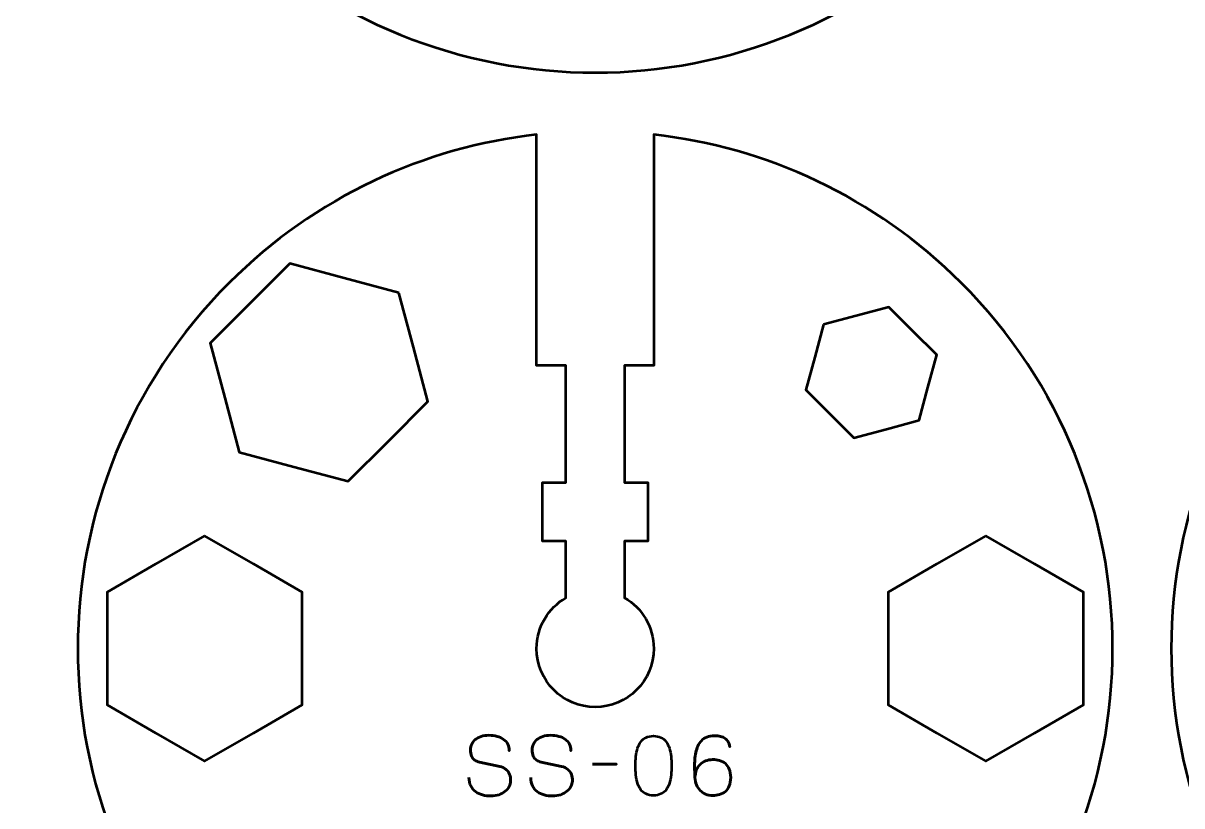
# Model space of a CAD drawing. Header units: centimetres. Extents: x -21 to 0, y -29.7 to 0.
# Drawn here: x -17.33 to -11.4, y -9.66 to -5.65 of the extents above; entities that cross this region are included whole.
import ezdxf

# ---------------------------------------------------------------- set-up
doc = ezdxf.new("R2010")
doc.units = ezdxf.units.CM
doc.header["$MEASUREMENT"] = 0
doc.layers.add('Layer 1', color=7, linetype='Continuous')

msp = doc.modelspace()

# ---------------------------------------------------------------- linework, layer by layer
at = {"layer": 'Layer 1', "color": 1, "lineweight": 53}
msp.add_open_spline([(-21.00003, -29.19995), (-21.00003, -29.19995), (-21.00003, -2.29992), (-21.00003, -2.29992), (-21.00003, -2.29992), (-21.00003, -2.21709), (-20.93286, -2.14992), (-20.85003, -2.14992), (-20.85003, -2.14992), (-20.7672, -2.14992), (-20.70003, -2.08275), (-20.70003, -1.99992), (-20.70003, -1.99992), (-20.70003, -1.91709), (-20.7672, -1.84992), (-20.85003, -1.84992), (-20.85003, -1.84992), (-20.93286, -1.84992), (-21.00003, -1.78275), (-21.00003, -1.69992), (-21.00003, -1.69992), (-21.00003, -1.61709), (-20.93286, -1.54992), (-20.85003, -1.54992), (-20.85003, -1.54992), (-20.7672, -1.54992), (-20.70003, -1.48275), (-20.70003, -1.39992), (-20.70003, -1.39992), (-20.70003, -1.31709), (-20.7672, -1.24992), (-20.85003, -1.24992), (-20.85003, -1.24992), (-20.93286, -1.24992), (-21.00003, -1.18275), (-21.00003, -1.09992), (-21.00003, -1.09992), (-21.00003, -1.09992), (-21.00003, -0.49992), (-21.00003, -0.49992), (-21.00003, -0.49992), (-21.00003, -0.22295), (-20.77694, 0.00004), (-20.49994, 0.00004), (-20.49994, 0.00004), (-20.49994, 0.00004), (-0.50008, 0.00004), (-0.50008, 0.00004), (-0.50008, 0.00004), (-0.22294, 0.00004), (0.00002, -0.22295), (0.00002, -0.49992), (0.00002, -0.49992), (0.00002, -0.49992), (0.00002, -29.19995), (0.00002, -29.19995), (0.00002, -29.19995), (0.00002, -29.47695), (-0.22294, -29.70004), (-0.50008, -29.70004), (-0.50008, -29.70004), (-0.50008, -29.70004), (-20.49994, -29.70004), (-20.49994, -29.70004), (-20.49994, -29.70004), (-20.77694, -29.70004), (-21.00003, -29.47695), (-21.00003, -29.19995)], degree=3, knots=[0, 0, 0, 0, 0.0588235, 0.0588235, 0.0588235, 0.0588235, 0.1176471, 0.1176471, 0.1176471, 0.1176471, 0.1764706, 0.1764706, 0.1764706, 0.1764706, 0.2352941, 0.2352941, 0.2352941, 0.2352941, 0.2941176, 0.2941176, 0.2941176, 0.2941176, 0.3529412, 0.3529412, 0.3529412, 0.3529412, 0.4117647, 0.4117647, 0.4117647, 0.4117647, 0.4705882, 0.4705882, 0.4705882, 0.4705882, 0.5294118, 0.5294118, 0.5294118, 0.5294118, 0.5882353, 0.5882353, 0.5882353, 0.5882353, 0.6470588, 0.6470588, 0.6470588, 0.6470588, 0.7058824, 0.7058824, 0.7058824, 0.7058824, 0.7647059, 0.7647059, 0.7647059, 0.7647059, 0.8235294, 0.8235294, 0.8235294, 0.8235294, 0.8823529, 0.8823529, 0.8823529, 0.8823529, 0.9411765, 0.9411765, 0.9411765, 0.9411765, 1, 1, 1, 1], dxfattribs=at)
at = {"layer": 'Layer 1', "color": 3, "lineweight": 53}
for points, knots in [([(-16.27383, -1.37613), (-15.23913, -0.34143), (-13.5609, -0.34143), (-12.52617, -1.37616), (-12.52617, -1.37616), (-11.49147, -2.41086), (-11.49147, -4.0891), (-12.52617, -5.1238), (-12.52617, -5.1238), (-13.5609, -6.15853), (-15.23913, -6.15853), (-16.27383, -5.12383), (-16.27383, -5.12383), (-17.30856, -4.0891), (-17.30856, -2.41086), (-16.27383, -1.37613)], [0, 0, 0, 0, 0.25, 0.25, 0.25, 0.25, 0.5, 0.5, 0.5, 0.5, 0.75, 0.75, 0.75, 0.75, 1, 1, 1, 1]), ([(-10.67383, -1.37613), (-9.63913, -0.34143), (-7.9609, -0.34143), (-6.92617, -1.37616), (-6.92617, -1.37616), (-5.89147, -2.41086), (-5.89147, -4.0891), (-6.92617, -5.1238), (-6.92617, -5.1238), (-7.9609, -6.15853), (-9.63913, -6.15853), (-10.67383, -5.12383), (-10.67383, -5.12383), (-11.70856, -4.0891), (-11.70856, -2.41086), (-10.67383, -1.37613)], [0, 0, 0, 0, 0.25, 0.25, 0.25, 0.25, 0.5, 0.5, 0.5, 0.5, 0.75, 0.75, 0.75, 0.75, 1, 1, 1, 1]), ([(-16.2738, -6.97608), (-15.83287, -6.53515), (-15.27507, -6.28229), (-14.7, -6.21718), (-14.7, -6.21718), (-14.7, -6.21718), (-14.7, -7.39992), (-14.7, -7.39992), (-14.7, -7.39992), (-14.7, -7.39992), (-14.54999, -7.39992), (-14.54999, -7.39992), (-14.54999, -7.39992), (-14.54999, -7.39992), (-14.54999, -7.99986), (-14.54999, -7.99986), (-14.54999, -7.99986), (-14.54999, -7.99986), (-14.67, -7.99986), (-14.67, -7.99986), (-14.67, -7.99986), (-14.67, -7.99986), (-14.67, -8.29986), (-14.67, -8.29986), (-14.67, -8.29986), (-14.67, -8.29986), (-14.54999, -8.29986), (-14.54999, -8.29986), (-14.54999, -8.29986), (-14.54999, -8.29986), (-14.54999, -8.59001), (-14.54999, -8.59001), (-14.54999, -8.59001), (-14.63965, -8.64189), (-14.69999, -8.73884), (-14.69999, -8.84986), (-14.69999, -8.84986), (-14.69999, -9.01552), (-14.56565, -9.14986), (-14.39999, -9.14986), (-14.39999, -9.14986), (-14.23433, -9.14986), (-14.09999, -9.01552), (-14.09999, -8.84986), (-14.09999, -8.84986), (-14.09999, -8.73884), (-14.16033, -8.64189), (-14.24999, -8.59001), (-14.24999, -8.59001), (-14.24999, -8.59001), (-14.24999, -8.29986), (-14.24999, -8.29986), (-14.24999, -8.29986), (-14.24999, -8.29986), (-14.13, -8.29986), (-14.13, -8.29986), (-14.13, -8.29986), (-14.13, -8.29986), (-14.13, -7.99986), (-14.13, -7.99986), (-14.13, -7.99986), (-14.13, -7.99986), (-14.24999, -7.99986), (-14.24999, -7.99986), (-14.24999, -7.99986), (-14.24999, -7.99986), (-14.24999, -7.39992), (-14.24999, -7.39992), (-14.24999, -7.39992), (-14.24999, -7.39992), (-14.1, -7.39992), (-14.1, -7.39992), (-14.1, -7.39992), (-14.1, -7.39992), (-14.1, -6.21716), (-14.1, -6.21716), (-14.1, -6.21716), (-13.52492, -6.28224), (-12.9671, -6.53515), (-12.52614, -6.97611), (-12.52614, -6.97611), (-11.49144, -8.01081), (-11.49144, -9.68905), (-12.52614, -10.72375), (-12.52614, -10.72375), (-13.56087, -11.75848), (-15.2391, -11.75848), (-16.2738, -10.72378), (-16.2738, -10.72378), (-17.30853, -9.68905), (-17.30853, -8.01081), (-16.2738, -6.97608)], [0, 0, 0, 0, 0.0434783, 0.0434783, 0.0434783, 0.0434783, 0.0869565, 0.0869565, 0.0869565, 0.0869565, 0.1304348, 0.1304348, 0.1304348, 0.1304348, 0.173913, 0.173913, 0.173913, 0.173913, 0.2173913, 0.2173913, 0.2173913, 0.2173913, 0.2608696, 0.2608696, 0.2608696, 0.2608696, 0.3043478, 0.3043478, 0.3043478, 0.3043478, 0.3478261, 0.3478261, 0.3478261, 0.3478261, 0.3913043, 0.3913043, 0.3913043, 0.3913043, 0.4347826, 0.4347826, 0.4347826, 0.4347826, 0.4782609, 0.4782609, 0.4782609, 0.4782609, 0.5217391, 0.5217391, 0.5217391, 0.5217391, 0.5652174, 0.5652174, 0.5652174, 0.5652174, 0.6086957, 0.6086957, 0.6086957, 0.6086957, 0.6521739, 0.6521739, 0.6521739, 0.6521739, 0.6956522, 0.6956522, 0.6956522, 0.6956522, 0.7391304, 0.7391304, 0.7391304, 0.7391304, 0.7826087, 0.7826087, 0.7826087, 0.7826087, 0.826087, 0.826087, 0.826087, 0.826087, 0.8695652, 0.8695652, 0.8695652, 0.8695652, 0.9130435, 0.9130435, 0.9130435, 0.9130435, 0.9565217, 0.9565217, 0.9565217, 0.9565217, 1, 1, 1, 1]), ([(-10.6738, -6.97608), (-10.23287, -6.53515), (-9.67507, -6.28229), (-9.1, -6.21718), (-9.1, -6.21718), (-9.1, -6.21718), (-9.1, -7.39992), (-9.1, -7.39992), (-9.1, -7.39992), (-9.1, -7.39992), (-8.94999, -7.39992), (-8.94999, -7.39992), (-8.94999, -7.39992), (-8.94999, -7.39992), (-8.94999, -7.99986), (-8.94999, -7.99986), (-8.94999, -7.99986), (-8.94999, -7.99986), (-9.07, -7.99986), (-9.07, -7.99986), (-9.07, -7.99986), (-9.07, -7.99986), (-9.07, -8.29986), (-9.07, -8.29986), (-9.07, -8.29986), (-9.07, -8.29986), (-8.94999, -8.29986), (-8.94999, -8.29986), (-8.94999, -8.29986), (-8.94999, -8.29986), (-8.94999, -8.59001), (-8.94999, -8.59001), (-8.94999, -8.59001), (-9.03965, -8.64189), (-9.09999, -8.73884), (-9.09999, -8.84986), (-9.09999, -8.84986), (-9.09999, -9.01552), (-8.96565, -9.14986), (-8.79999, -9.14986), (-8.79999, -9.14986), (-8.63433, -9.14986), (-8.49999, -9.01552), (-8.49999, -8.84986), (-8.49999, -8.84986), (-8.49999, -8.73884), (-8.56033, -8.64189), (-8.64999, -8.59001), (-8.64999, -8.59001), (-8.64999, -8.59001), (-8.64999, -8.29986), (-8.64999, -8.29986), (-8.64999, -8.29986), (-8.64999, -8.29986), (-8.53, -8.29986), (-8.53, -8.29986), (-8.53, -8.29986), (-8.53, -8.29986), (-8.53, -7.99986), (-8.53, -7.99986), (-8.53, -7.99986), (-8.53, -7.99986), (-8.64999, -7.99986), (-8.64999, -7.99986), (-8.64999, -7.99986), (-8.64999, -7.99986), (-8.64999, -7.39992), (-8.64999, -7.39992), (-8.64999, -7.39992), (-8.64999, -7.39992), (-8.5, -7.39992), (-8.5, -7.39992), (-8.5, -7.39992), (-8.5, -7.39992), (-8.5, -6.21716), (-8.5, -6.21716), (-8.5, -6.21716), (-7.92492, -6.28224), (-7.3671, -6.53515), (-6.92614, -6.97611), (-6.92614, -6.97611), (-5.89144, -8.01081), (-5.89144, -9.68905), (-6.92614, -10.72375), (-6.92614, -10.72375), (-7.96087, -11.75848), (-9.6391, -11.75848), (-10.6738, -10.72378), (-10.6738, -10.72378), (-11.70853, -9.68905), (-11.70853, -8.01081), (-10.6738, -6.97608)], [0, 0, 0, 0, 0.0434783, 0.0434783, 0.0434783, 0.0434783, 0.0869565, 0.0869565, 0.0869565, 0.0869565, 0.1304348, 0.1304348, 0.1304348, 0.1304348, 0.173913, 0.173913, 0.173913, 0.173913, 0.2173913, 0.2173913, 0.2173913, 0.2173913, 0.2608696, 0.2608696, 0.2608696, 0.2608696, 0.3043478, 0.3043478, 0.3043478, 0.3043478, 0.3478261, 0.3478261, 0.3478261, 0.3478261, 0.3913043, 0.3913043, 0.3913043, 0.3913043, 0.4347826, 0.4347826, 0.4347826, 0.4347826, 0.4782609, 0.4782609, 0.4782609, 0.4782609, 0.5217391, 0.5217391, 0.5217391, 0.5217391, 0.5652174, 0.5652174, 0.5652174, 0.5652174, 0.6086957, 0.6086957, 0.6086957, 0.6086957, 0.6521739, 0.6521739, 0.6521739, 0.6521739, 0.6956522, 0.6956522, 0.6956522, 0.6956522, 0.7391304, 0.7391304, 0.7391304, 0.7391304, 0.7826087, 0.7826087, 0.7826087, 0.7826087, 0.826087, 0.826087, 0.826087, 0.826087, 0.8695652, 0.8695652, 0.8695652, 0.8695652, 0.9130435, 0.9130435, 0.9130435, 0.9130435, 0.9565217, 0.9565217, 0.9565217, 0.9565217, 1, 1, 1, 1])]:
    msp.add_open_spline(points, degree=3, knots=knots, dxfattribs=at)
at = {"layer": 'Layer 1', "lineweight": 53}
for points in [[(-15.40596, -7.02746), (-15.40596, -7.02746), (-15.33125, -7.3063), (-15.33125, -7.3063), (-15.33125, -7.3063), (-15.33125, -7.3063), (-15.25653, -7.58514), (-15.25653, -7.58514), (-15.25653, -7.58514), (-15.25653, -7.58514), (-15.46066, -7.78926), (-15.46066, -7.78926), (-15.46066, -7.78926), (-15.46066, -7.78926), (-15.66478, -7.99339), (-15.66478, -7.99339), (-15.66478, -7.99339), (-15.66478, -7.99339), (-15.94362, -7.91867), (-15.94362, -7.91867), (-15.94362, -7.91867), (-15.94362, -7.91867), (-16.22246, -7.84396), (-16.22246, -7.84396), (-16.22246, -7.84396), (-16.22246, -7.84396), (-16.29717, -7.56512), (-16.29717, -7.56512), (-16.29717, -7.56512), (-16.29717, -7.56512), (-16.37189, -7.28628), (-16.37189, -7.28628), (-16.37189, -7.28628), (-16.37189, -7.28628), (-16.16776, -7.08216), (-16.16776, -7.08216), (-16.16776, -7.08216), (-16.16776, -7.08216), (-15.96364, -6.87803), (-15.96364, -6.87803), (-15.96364, -6.87803), (-15.96364, -6.87803), (-15.6848, -6.95275), (-15.6848, -6.95275), (-15.6848, -6.95275), (-15.6848, -6.95275), (-15.40596, -7.02746), (-15.40596, -7.02746)], [(-13.23073, -7.19077), (-13.23073, -7.19077), (-13.06343, -7.14594), (-13.06343, -7.14594), (-13.06343, -7.14594), (-13.06343, -7.14594), (-12.89613, -7.10111), (-12.89613, -7.10111), (-12.89613, -7.10111), (-12.89613, -7.10111), (-12.77365, -7.22358), (-12.77365, -7.22358), (-12.77365, -7.22358), (-12.77365, -7.22358), (-12.65118, -7.34606), (-12.65118, -7.34606), (-12.65118, -7.34606), (-12.65118, -7.34606), (-12.69601, -7.51336), (-12.69601, -7.51336), (-12.69601, -7.51336), (-12.69601, -7.51336), (-12.74084, -7.68066), (-12.74084, -7.68066), (-12.74084, -7.68066), (-12.74084, -7.68066), (-12.90814, -7.72549), (-12.90814, -7.72549), (-12.90814, -7.72549), (-12.90814, -7.72549), (-13.07544, -7.77032), (-13.07544, -7.77032), (-13.07544, -7.77032), (-13.07544, -7.77032), (-13.19792, -7.64785), (-13.19792, -7.64785), (-13.19792, -7.64785), (-13.19792, -7.64785), (-13.32039, -7.52537), (-13.32039, -7.52537), (-13.32039, -7.52537), (-13.32039, -7.52537), (-13.27556, -7.35807), (-13.27556, -7.35807), (-13.27556, -7.35807), (-13.27556, -7.35807), (-13.23073, -7.19077), (-13.23073, -7.19077)], [(-16.4, -8.27257), (-16.4, -8.27257), (-16.15, -8.41691), (-16.15, -8.41691), (-16.15, -8.41691), (-16.15, -8.41691), (-15.9, -8.56125), (-15.9, -8.56125), (-15.9, -8.56125), (-15.9, -8.56125), (-15.9, -8.84992), (-15.9, -8.84992), (-15.9, -8.84992), (-15.9, -8.84992), (-15.9, -9.1386), (-15.9, -9.1386), (-15.9, -9.1386), (-15.9, -9.1386), (-16.15, -9.28294), (-16.15, -9.28294), (-16.15, -9.28294), (-16.15, -9.28294), (-16.4, -9.42727), (-16.4, -9.42727), (-16.4, -9.42727), (-16.4, -9.42727), (-16.64999, -9.28294), (-16.64999, -9.28294), (-16.64999, -9.28294), (-16.64999, -9.28294), (-16.9, -9.1386), (-16.9, -9.1386), (-16.9, -9.1386), (-16.9, -9.1386), (-16.9, -8.84992), (-16.9, -8.84992), (-16.9, -8.84992), (-16.9, -8.84992), (-16.9, -8.56125), (-16.9, -8.56125), (-16.9, -8.56125), (-16.9, -8.56125), (-16.64999, -8.41691), (-16.64999, -8.41691), (-16.64999, -8.41691), (-16.64999, -8.41691), (-16.4, -8.27257), (-16.4, -8.27257)], [(-12.4, -8.27257), (-12.4, -8.27257), (-12.15, -8.41691), (-12.15, -8.41691), (-12.15, -8.41691), (-12.15, -8.41691), (-11.9, -8.56125), (-11.9, -8.56125), (-11.9, -8.56125), (-11.9, -8.56125), (-11.9, -8.84992), (-11.9, -8.84992), (-11.9, -8.84992), (-11.9, -8.84992), (-11.9, -9.1386), (-11.9, -9.1386), (-11.9, -9.1386), (-11.9, -9.1386), (-12.15, -9.28294), (-12.15, -9.28294), (-12.15, -9.28294), (-12.15, -9.28294), (-12.4, -9.42727), (-12.4, -9.42727), (-12.4, -9.42727), (-12.4, -9.42727), (-12.64999, -9.28294), (-12.64999, -9.28294), (-12.64999, -9.28294), (-12.64999, -9.28294), (-12.9, -9.1386), (-12.9, -9.1386), (-12.9, -9.1386), (-12.9, -9.1386), (-12.9, -8.84992), (-12.9, -8.84992), (-12.9, -8.84992), (-12.9, -8.84992), (-12.9, -8.56125), (-12.9, -8.56125), (-12.9, -8.56125), (-12.9, -8.56125), (-12.64999, -8.41691), (-12.64999, -8.41691), (-12.64999, -8.41691), (-12.64999, -8.41691), (-12.4, -8.27257), (-12.4, -8.27257)]]:
    msp.add_open_spline(points, degree=3, knots=[0, 0, 0, 0, 0.0833333, 0.0833333, 0.0833333, 0.0833333, 0.1666667, 0.1666667, 0.1666667, 0.1666667, 0.25, 0.25, 0.25, 0.25, 0.3333333, 0.3333333, 0.3333333, 0.3333333, 0.4166667, 0.4166667, 0.4166667, 0.4166667, 0.5, 0.5, 0.5, 0.5, 0.5833333, 0.5833333, 0.5833333, 0.5833333, 0.6666667, 0.6666667, 0.6666667, 0.6666667, 0.75, 0.75, 0.75, 0.75, 0.8333333, 0.8333333, 0.8333333, 0.8333333, 0.9166667, 0.9166667, 0.9166667, 0.9166667, 1, 1, 1, 1], dxfattribs=at)
at = {"layer": 'Layer 1', "color": 5, "lineweight": 53}
for points, knots in [([(-15.04624, -9.51048), (-15.0461, -9.52735), (-15.04314, -9.54181), (-15.03721, -9.55388), (-15.03721, -9.55388), (-15.03135, -9.56587), (-15.02317, -9.57568), (-15.01287, -9.5833), (-15.01287, -9.5833), (-15.0025, -9.59085), (-14.99057, -9.59642), (-14.9771, -9.60002), (-14.9771, -9.60002), (-14.96369, -9.60355), (-14.9493, -9.60531), (-14.93406, -9.60531), (-14.93406, -9.60531), (-14.91868, -9.60524), (-14.90485, -9.60298), (-14.8925, -9.59868), (-14.8925, -9.59868), (-14.88022, -9.59437), (-14.86971, -9.58859), (-14.86089, -9.58132), (-14.86089, -9.58132), (-14.85214, -9.57405), (-14.84537, -9.56594), (-14.84057, -9.55691), (-14.84057, -9.55691), (-14.83577, -9.54788), (-14.83323, -9.53864), (-14.83288, -9.52911), (-14.83288, -9.52911), (-14.83246, -9.51662), (-14.83429, -9.50519), (-14.83831, -9.49489), (-14.83831, -9.49489), (-14.84234, -9.48459), (-14.84855, -9.47598), (-14.85694, -9.46893), (-14.85694, -9.46893), (-14.86527, -9.46187), (-14.87578, -9.45693), (-14.88834, -9.45418), (-14.88834, -9.45418), (-14.88834, -9.45418), (-14.99205, -9.43174), (-14.99205, -9.43174), (-14.99205, -9.43174), (-15.00179, -9.4297), (-15.01019, -9.42624), (-15.0171, -9.42144), (-15.0171, -9.42144), (-15.02402, -9.41658), (-15.02938, -9.40987), (-15.03305, -9.40126), (-15.03305, -9.40126), (-15.03672, -9.39273), (-15.03862, -9.38186), (-15.03862, -9.36867), (-15.03862, -9.36867), (-15.03862, -9.35865), (-15.03657, -9.3492), (-15.03241, -9.34031), (-15.03241, -9.34031), (-15.02832, -9.33142), (-15.02225, -9.32358), (-15.01428, -9.31667), (-15.01428, -9.31667), (-15.00631, -9.30983), (-14.99643, -9.30446), (-14.98472, -9.30058), (-14.98472, -9.30058), (-14.97293, -9.29663), (-14.95946, -9.29466), (-14.94422, -9.29459), (-14.94422, -9.29459), (-14.92891, -9.29459), (-14.91487, -9.29635), (-14.90203, -9.29988), (-14.90203, -9.29988), (-14.88926, -9.30341), (-14.87818, -9.30849), (-14.86887, -9.31526), (-14.86887, -9.31526), (-14.85955, -9.32203), (-14.85236, -9.33036), (-14.84742, -9.34009), (-14.84742, -9.34009), (-14.84248, -9.3499), (-14.84015, -9.36112), (-14.8405, -9.37375), (-14.8405, -9.37375), (-14.84015, -9.36112), (-14.84248, -9.3499), (-14.84742, -9.34009), (-14.84742, -9.34009), (-14.85236, -9.33036), (-14.85955, -9.32203), (-14.86887, -9.31526), (-14.86887, -9.31526), (-14.87818, -9.30849), (-14.88926, -9.30341), (-14.90203, -9.29988), (-14.90203, -9.29988), (-14.91487, -9.29635), (-14.92891, -9.29459), (-14.94422, -9.29459), (-14.94422, -9.29459), (-14.95946, -9.29466), (-14.97293, -9.29663), (-14.98472, -9.30058), (-14.98472, -9.30058), (-14.99643, -9.30446), (-15.00631, -9.30983), (-15.01428, -9.31667), (-15.01428, -9.31667), (-15.02225, -9.32358), (-15.02832, -9.33142), (-15.03241, -9.34031), (-15.03241, -9.34031), (-15.03657, -9.3492), (-15.03862, -9.35865), (-15.03862, -9.36867), (-15.03862, -9.36867), (-15.03862, -9.38186), (-15.03679, -9.39273), (-15.03326, -9.40119), (-15.03326, -9.40119), (-15.02966, -9.40973), (-15.02437, -9.41636), (-15.01745, -9.42123), (-15.01745, -9.42123), (-15.01054, -9.42603), (-15.00207, -9.42956), (-14.99205, -9.43174), (-14.99205, -9.43174), (-14.99205, -9.43174), (-14.88834, -9.45418), (-14.88834, -9.45418), (-14.88834, -9.45418), (-14.8755, -9.45693), (-14.86491, -9.46187), (-14.85659, -9.46893), (-14.85659, -9.46893), (-14.84819, -9.47598), (-14.84205, -9.48459), (-14.8381, -9.49489), (-14.8381, -9.49489), (-14.83422, -9.50519), (-14.83246, -9.51662), (-14.83288, -9.52911), (-14.83288, -9.52911), (-14.83323, -9.53864), (-14.83577, -9.54788), (-14.84057, -9.55691), (-14.84057, -9.55691), (-14.84537, -9.56594), (-14.85214, -9.57405), (-14.86089, -9.58132), (-14.86089, -9.58132), (-14.86971, -9.58859), (-14.88022, -9.59437), (-14.8925, -9.59868), (-14.8925, -9.59868), (-14.90485, -9.60298), (-14.91868, -9.60524), (-14.93406, -9.60531), (-14.93406, -9.60531), (-14.9493, -9.60531), (-14.96369, -9.60355), (-14.9771, -9.60002), (-14.9771, -9.60002), (-14.99057, -9.59642), (-15.0025, -9.59085), (-15.01287, -9.5833), (-15.01287, -9.5833), (-15.02317, -9.57568), (-15.03135, -9.56587), (-15.03721, -9.55388), (-15.03721, -9.55388), (-15.04314, -9.54181), (-15.0461, -9.52735), (-15.04624, -9.51048)], [0, 0, 0, 0, 0.0217391, 0.0217391, 0.0217391, 0.0217391, 0.0434783, 0.0434783, 0.0434783, 0.0434783, 0.0652174, 0.0652174, 0.0652174, 0.0652174, 0.0869565, 0.0869565, 0.0869565, 0.0869565, 0.1086957, 0.1086957, 0.1086957, 0.1086957, 0.1304348, 0.1304348, 0.1304348, 0.1304348, 0.1521739, 0.1521739, 0.1521739, 0.1521739, 0.173913, 0.173913, 0.173913, 0.173913, 0.1956522, 0.1956522, 0.1956522, 0.1956522, 0.2173913, 0.2173913, 0.2173913, 0.2173913, 0.2391304, 0.2391304, 0.2391304, 0.2391304, 0.2608696, 0.2608696, 0.2608696, 0.2608696, 0.2826087, 0.2826087, 0.2826087, 0.2826087, 0.3043478, 0.3043478, 0.3043478, 0.3043478, 0.326087, 0.326087, 0.326087, 0.326087, 0.3478261, 0.3478261, 0.3478261, 0.3478261, 0.3695652, 0.3695652, 0.3695652, 0.3695652, 0.3913043, 0.3913043, 0.3913043, 0.3913043, 0.4130435, 0.4130435, 0.4130435, 0.4130435, 0.4347826, 0.4347826, 0.4347826, 0.4347826, 0.4565217, 0.4565217, 0.4565217, 0.4565217, 0.4782609, 0.4782609, 0.4782609, 0.4782609, 0.5, 0.5, 0.5, 0.5, 0.5217391, 0.5217391, 0.5217391, 0.5217391, 0.5434783, 0.5434783, 0.5434783, 0.5434783, 0.5652174, 0.5652174, 0.5652174, 0.5652174, 0.5869565, 0.5869565, 0.5869565, 0.5869565, 0.6086957, 0.6086957, 0.6086957, 0.6086957, 0.6304348, 0.6304348, 0.6304348, 0.6304348, 0.6521739, 0.6521739, 0.6521739, 0.6521739, 0.673913, 0.673913, 0.673913, 0.673913, 0.6956522, 0.6956522, 0.6956522, 0.6956522, 0.7173913, 0.7173913, 0.7173913, 0.7173913, 0.7391304, 0.7391304, 0.7391304, 0.7391304, 0.7608696, 0.7608696, 0.7608696, 0.7608696, 0.7826087, 0.7826087, 0.7826087, 0.7826087, 0.8043478, 0.8043478, 0.8043478, 0.8043478, 0.826087, 0.826087, 0.826087, 0.826087, 0.8478261, 0.8478261, 0.8478261, 0.8478261, 0.8695652, 0.8695652, 0.8695652, 0.8695652, 0.8913043, 0.8913043, 0.8913043, 0.8913043, 0.9130435, 0.9130435, 0.9130435, 0.9130435, 0.9347826, 0.9347826, 0.9347826, 0.9347826, 0.9565217, 0.9565217, 0.9565217, 0.9565217, 0.9782609, 0.9782609, 0.9782609, 0.9782609, 1, 1, 1, 1]), ([(-14.73001, -9.51048), (-14.72987, -9.52735), (-14.72691, -9.54181), (-14.72098, -9.55388), (-14.72098, -9.55388), (-14.71512, -9.56587), (-14.70694, -9.57568), (-14.69664, -9.5833), (-14.69664, -9.5833), (-14.68627, -9.59085), (-14.67434, -9.59642), (-14.66087, -9.60002), (-14.66087, -9.60002), (-14.64746, -9.60355), (-14.63307, -9.60531), (-14.61783, -9.60531), (-14.61783, -9.60531), (-14.60245, -9.60524), (-14.58862, -9.60298), (-14.57627, -9.59868), (-14.57627, -9.59868), (-14.56399, -9.59437), (-14.55348, -9.58859), (-14.54466, -9.58132), (-14.54466, -9.58132), (-14.53591, -9.57405), (-14.52914, -9.56594), (-14.52434, -9.55691), (-14.52434, -9.55691), (-14.51954, -9.54788), (-14.517, -9.53864), (-14.51665, -9.52911), (-14.51665, -9.52911), (-14.51623, -9.51662), (-14.51806, -9.50519), (-14.52208, -9.49489), (-14.52208, -9.49489), (-14.52611, -9.48459), (-14.53232, -9.47598), (-14.54071, -9.46893), (-14.54071, -9.46893), (-14.54904, -9.46187), (-14.55955, -9.45693), (-14.57211, -9.45418), (-14.57211, -9.45418), (-14.57211, -9.45418), (-14.67582, -9.43174), (-14.67582, -9.43174), (-14.67582, -9.43174), (-14.68556, -9.4297), (-14.69396, -9.42624), (-14.70087, -9.42144), (-14.70087, -9.42144), (-14.70779, -9.41658), (-14.71315, -9.40987), (-14.71682, -9.40126), (-14.71682, -9.40126), (-14.72049, -9.39273), (-14.72239, -9.38186), (-14.72239, -9.36867), (-14.72239, -9.36867), (-14.72239, -9.35865), (-14.72034, -9.3492), (-14.71618, -9.34031), (-14.71618, -9.34031), (-14.71209, -9.33142), (-14.70602, -9.32358), (-14.69805, -9.31667), (-14.69805, -9.31667), (-14.69008, -9.30983), (-14.6802, -9.30446), (-14.66849, -9.30058), (-14.66849, -9.30058), (-14.6567, -9.29663), (-14.64323, -9.29466), (-14.62799, -9.29459), (-14.62799, -9.29459), (-14.61268, -9.29459), (-14.59864, -9.29635), (-14.5858, -9.29988), (-14.5858, -9.29988), (-14.57303, -9.30341), (-14.56195, -9.30849), (-14.55264, -9.31526), (-14.55264, -9.31526), (-14.54332, -9.32203), (-14.53613, -9.33036), (-14.53119, -9.34009), (-14.53119, -9.34009), (-14.52625, -9.3499), (-14.52392, -9.36112), (-14.52427, -9.37375), (-14.52427, -9.37375), (-14.52392, -9.36112), (-14.52625, -9.3499), (-14.53119, -9.34009), (-14.53119, -9.34009), (-14.53613, -9.33036), (-14.54332, -9.32203), (-14.55264, -9.31526), (-14.55264, -9.31526), (-14.56195, -9.30849), (-14.57303, -9.30341), (-14.5858, -9.29988), (-14.5858, -9.29988), (-14.59864, -9.29635), (-14.61268, -9.29459), (-14.62799, -9.29459), (-14.62799, -9.29459), (-14.64323, -9.29466), (-14.6567, -9.29663), (-14.66849, -9.30058), (-14.66849, -9.30058), (-14.6802, -9.30446), (-14.69008, -9.30983), (-14.69805, -9.31667), (-14.69805, -9.31667), (-14.70602, -9.32358), (-14.71209, -9.33142), (-14.71618, -9.34031), (-14.71618, -9.34031), (-14.72034, -9.3492), (-14.72239, -9.35865), (-14.72239, -9.36867), (-14.72239, -9.36867), (-14.72239, -9.38186), (-14.72056, -9.39273), (-14.71703, -9.40119), (-14.71703, -9.40119), (-14.71343, -9.40973), (-14.70814, -9.41636), (-14.70122, -9.42123), (-14.70122, -9.42123), (-14.69431, -9.42603), (-14.68584, -9.42956), (-14.67582, -9.43174), (-14.67582, -9.43174), (-14.67582, -9.43174), (-14.57211, -9.45418), (-14.57211, -9.45418), (-14.57211, -9.45418), (-14.55927, -9.45693), (-14.54868, -9.46187), (-14.54036, -9.46893), (-14.54036, -9.46893), (-14.53196, -9.47598), (-14.52582, -9.48459), (-14.52187, -9.49489), (-14.52187, -9.49489), (-14.51799, -9.50519), (-14.51623, -9.51662), (-14.51665, -9.52911), (-14.51665, -9.52911), (-14.517, -9.53864), (-14.51954, -9.54788), (-14.52434, -9.55691), (-14.52434, -9.55691), (-14.52914, -9.56594), (-14.53591, -9.57405), (-14.54466, -9.58132), (-14.54466, -9.58132), (-14.55348, -9.58859), (-14.56399, -9.59437), (-14.57627, -9.59868), (-14.57627, -9.59868), (-14.58862, -9.60298), (-14.60245, -9.60524), (-14.61783, -9.60531), (-14.61783, -9.60531), (-14.63307, -9.60531), (-14.64746, -9.60355), (-14.66087, -9.60002), (-14.66087, -9.60002), (-14.67434, -9.59642), (-14.68627, -9.59085), (-14.69664, -9.5833), (-14.69664, -9.5833), (-14.70694, -9.57568), (-14.71512, -9.56587), (-14.72098, -9.55388), (-14.72098, -9.55388), (-14.72691, -9.54181), (-14.72987, -9.52735), (-14.73001, -9.51048)], [0, 0, 0, 0, 0.0217391, 0.0217391, 0.0217391, 0.0217391, 0.0434783, 0.0434783, 0.0434783, 0.0434783, 0.0652174, 0.0652174, 0.0652174, 0.0652174, 0.0869565, 0.0869565, 0.0869565, 0.0869565, 0.1086957, 0.1086957, 0.1086957, 0.1086957, 0.1304348, 0.1304348, 0.1304348, 0.1304348, 0.1521739, 0.1521739, 0.1521739, 0.1521739, 0.173913, 0.173913, 0.173913, 0.173913, 0.1956522, 0.1956522, 0.1956522, 0.1956522, 0.2173913, 0.2173913, 0.2173913, 0.2173913, 0.2391304, 0.2391304, 0.2391304, 0.2391304, 0.2608696, 0.2608696, 0.2608696, 0.2608696, 0.2826087, 0.2826087, 0.2826087, 0.2826087, 0.3043478, 0.3043478, 0.3043478, 0.3043478, 0.326087, 0.326087, 0.326087, 0.326087, 0.3478261, 0.3478261, 0.3478261, 0.3478261, 0.3695652, 0.3695652, 0.3695652, 0.3695652, 0.3913043, 0.3913043, 0.3913043, 0.3913043, 0.4130435, 0.4130435, 0.4130435, 0.4130435, 0.4347826, 0.4347826, 0.4347826, 0.4347826, 0.4565217, 0.4565217, 0.4565217, 0.4565217, 0.4782609, 0.4782609, 0.4782609, 0.4782609, 0.5, 0.5, 0.5, 0.5, 0.5217391, 0.5217391, 0.5217391, 0.5217391, 0.5434783, 0.5434783, 0.5434783, 0.5434783, 0.5652174, 0.5652174, 0.5652174, 0.5652174, 0.5869565, 0.5869565, 0.5869565, 0.5869565, 0.6086957, 0.6086957, 0.6086957, 0.6086957, 0.6304348, 0.6304348, 0.6304348, 0.6304348, 0.6521739, 0.6521739, 0.6521739, 0.6521739, 0.673913, 0.673913, 0.673913, 0.673913, 0.6956522, 0.6956522, 0.6956522, 0.6956522, 0.7173913, 0.7173913, 0.7173913, 0.7173913, 0.7391304, 0.7391304, 0.7391304, 0.7391304, 0.7608696, 0.7608696, 0.7608696, 0.7608696, 0.7826087, 0.7826087, 0.7826087, 0.7826087, 0.8043478, 0.8043478, 0.8043478, 0.8043478, 0.826087, 0.826087, 0.826087, 0.826087, 0.8478261, 0.8478261, 0.8478261, 0.8478261, 0.8695652, 0.8695652, 0.8695652, 0.8695652, 0.8913043, 0.8913043, 0.8913043, 0.8913043, 0.9130435, 0.9130435, 0.9130435, 0.9130435, 0.9347826, 0.9347826, 0.9347826, 0.9347826, 0.9565217, 0.9565217, 0.9565217, 0.9565217, 0.9782609, 0.9782609, 0.9782609, 0.9782609, 1, 1, 1, 1]), ([(-14.10136, -9.60277), (-14.08655, -9.6027), (-14.07378, -9.60009), (-14.06312, -9.59501), (-14.06312, -9.59501), (-14.05254, -9.58993), (-14.04372, -9.58266), (-14.03667, -9.57342), (-14.03667, -9.57342), (-14.02968, -9.56411), (-14.02418, -9.5531), (-14.02009, -9.5404), (-14.02009, -9.5404), (-14.01606, -9.5277), (-14.01317, -9.5138), (-14.01155, -9.49856), (-14.01155, -9.49856), (-14.00985, -9.48332), (-14.00901, -9.4673), (-14.00908, -9.45037), (-14.00908, -9.45037), (-14.00901, -9.43351), (-14.00985, -9.41749), (-14.01155, -9.40232), (-14.01155, -9.40232), (-14.01317, -9.38715), (-14.01606, -9.37318), (-14.02009, -9.36048), (-14.02009, -9.36048), (-14.02418, -9.34785), (-14.02968, -9.33685), (-14.03667, -9.32746), (-14.03667, -9.32746), (-14.04372, -9.31815), (-14.05254, -9.31088), (-14.06312, -9.3058), (-14.06312, -9.3058), (-14.07378, -9.30065), (-14.08655, -9.29804), (-14.10136, -9.29797), (-14.10136, -9.29797), (-14.11618, -9.29804), (-14.12895, -9.30065), (-14.13961, -9.3058), (-14.13961, -9.3058), (-14.15019, -9.31088), (-14.15901, -9.31815), (-14.16606, -9.32746), (-14.16606, -9.32746), (-14.17305, -9.33685), (-14.17855, -9.34785), (-14.18264, -9.36048), (-14.18264, -9.36048), (-14.18667, -9.37318), (-14.18956, -9.38715), (-14.19118, -9.40232), (-14.19118, -9.40232), (-14.19287, -9.41749), (-14.19372, -9.43351), (-14.19365, -9.45037), (-14.19365, -9.45037), (-14.19372, -9.4673), (-14.19287, -9.48332), (-14.19118, -9.49856), (-14.19118, -9.49856), (-14.18956, -9.5138), (-14.18667, -9.5277), (-14.18264, -9.5404), (-14.18264, -9.5404), (-14.17855, -9.5531), (-14.17305, -9.56411), (-14.16606, -9.57342), (-14.16606, -9.57342), (-14.15901, -9.58266), (-14.15019, -9.58993), (-14.13961, -9.59501), (-14.13961, -9.59501), (-14.12895, -9.60009), (-14.11618, -9.6027), (-14.10136, -9.60277)], [0, 0, 0, 0, 0.05, 0.05, 0.05, 0.05, 0.1, 0.1, 0.1, 0.1, 0.15, 0.15, 0.15, 0.15, 0.2, 0.2, 0.2, 0.2, 0.25, 0.25, 0.25, 0.25, 0.3, 0.3, 0.3, 0.3, 0.35, 0.35, 0.35, 0.35, 0.4, 0.4, 0.4, 0.4, 0.45, 0.45, 0.45, 0.45, 0.5, 0.5, 0.5, 0.5, 0.55, 0.55, 0.55, 0.55, 0.6, 0.6, 0.6, 0.6, 0.65, 0.65, 0.65, 0.65, 0.7, 0.7, 0.7, 0.7, 0.75, 0.75, 0.75, 0.75, 0.8, 0.8, 0.8, 0.8, 0.85, 0.85, 0.85, 0.85, 0.9, 0.9, 0.9, 0.9, 0.95, 0.95, 0.95, 0.95, 1, 1, 1, 1]), ([(-14.10136, -9.60277), (-14.08655, -9.6027), (-14.07378, -9.60009), (-14.06312, -9.59501), (-14.06312, -9.59501), (-14.05254, -9.58993), (-14.04372, -9.58266), (-14.03667, -9.57342), (-14.03667, -9.57342), (-14.02968, -9.56411), (-14.02418, -9.5531), (-14.02009, -9.5404), (-14.02009, -9.5404), (-14.01606, -9.5277), (-14.01317, -9.5138), (-14.01155, -9.49856), (-14.01155, -9.49856), (-14.00985, -9.48332), (-14.00901, -9.4673), (-14.00908, -9.45037), (-14.00908, -9.45037), (-14.00901, -9.43351), (-14.00985, -9.41749), (-14.01155, -9.40232), (-14.01155, -9.40232), (-14.01317, -9.38715), (-14.01606, -9.37318), (-14.02009, -9.36048), (-14.02009, -9.36048), (-14.02418, -9.34785), (-14.02968, -9.33685), (-14.03667, -9.32746), (-14.03667, -9.32746), (-14.04372, -9.31815), (-14.05254, -9.31088), (-14.06312, -9.3058), (-14.06312, -9.3058), (-14.07378, -9.30065), (-14.08655, -9.29804), (-14.10136, -9.29797), (-14.10136, -9.29797), (-14.11618, -9.29804), (-14.12895, -9.30065), (-14.13961, -9.3058), (-14.13961, -9.3058), (-14.15019, -9.31088), (-14.15901, -9.31815), (-14.16606, -9.32746), (-14.16606, -9.32746), (-14.17305, -9.33685), (-14.17855, -9.34785), (-14.18264, -9.36048), (-14.18264, -9.36048), (-14.18667, -9.37318), (-14.18956, -9.38715), (-14.19118, -9.40232), (-14.19118, -9.40232), (-14.19287, -9.41749), (-14.19372, -9.43351), (-14.19365, -9.45037), (-14.19365, -9.45037), (-14.19372, -9.4673), (-14.19287, -9.48332), (-14.19118, -9.49856), (-14.19118, -9.49856), (-14.18956, -9.5138), (-14.18667, -9.5277), (-14.18264, -9.5404), (-14.18264, -9.5404), (-14.17855, -9.5531), (-14.17305, -9.56411), (-14.16606, -9.57342), (-14.16606, -9.57342), (-14.15901, -9.58266), (-14.15019, -9.58993), (-14.13961, -9.59501), (-14.13961, -9.59501), (-14.12895, -9.60009), (-14.11618, -9.6027), (-14.10136, -9.60277)], [0, 0, 0, 0, 0.05, 0.05, 0.05, 0.05, 0.1, 0.1, 0.1, 0.1, 0.15, 0.15, 0.15, 0.15, 0.2, 0.2, 0.2, 0.2, 0.25, 0.25, 0.25, 0.25, 0.3, 0.3, 0.3, 0.3, 0.35, 0.35, 0.35, 0.35, 0.4, 0.4, 0.4, 0.4, 0.45, 0.45, 0.45, 0.45, 0.5, 0.5, 0.5, 0.5, 0.55, 0.55, 0.55, 0.55, 0.6, 0.6, 0.6, 0.6, 0.65, 0.65, 0.65, 0.65, 0.7, 0.7, 0.7, 0.7, 0.75, 0.75, 0.75, 0.75, 0.8, 0.8, 0.8, 0.8, 0.85, 0.85, 0.85, 0.85, 0.9, 0.9, 0.9, 0.9, 0.95, 0.95, 0.95, 0.95, 1, 1, 1, 1]), ([(-13.88885, -9.51091), (-13.88878, -9.49708), (-13.88653, -9.48459), (-13.88201, -9.4733), (-13.88201, -9.4733), (-13.87757, -9.46208), (-13.87129, -9.45242), (-13.86317, -9.4443), (-13.86317, -9.4443), (-13.85513, -9.43626), (-13.8456, -9.43005), (-13.83474, -9.42568), (-13.83474, -9.42568), (-13.82387, -9.4213), (-13.81195, -9.41912), (-13.79911, -9.41904), (-13.79911, -9.41904), (-13.7862, -9.41897), (-13.77413, -9.4206), (-13.76291, -9.42384), (-13.76291, -9.42384), (-13.75169, -9.42702), (-13.74189, -9.43224), (-13.73335, -9.43944), (-13.73335, -9.43944), (-13.72481, -9.44656), (-13.71811, -9.45602), (-13.71331, -9.4678), (-13.71331, -9.4678), (-13.70852, -9.47958), (-13.70605, -9.4939), (-13.70598, -9.51091), (-13.70598, -9.51091), (-13.70605, -9.52791), (-13.70852, -9.54223), (-13.71331, -9.55402), (-13.71331, -9.55402), (-13.71811, -9.5658), (-13.72481, -9.57525), (-13.73335, -9.58238), (-13.73335, -9.58238), (-13.74189, -9.58958), (-13.75169, -9.5948), (-13.76291, -9.59797), (-13.76291, -9.59797), (-13.77413, -9.60122), (-13.7862, -9.60284), (-13.79911, -9.60277), (-13.79911, -9.60277), (-13.81195, -9.6027), (-13.82373, -9.60051), (-13.83453, -9.59614), (-13.83453, -9.59614), (-13.84525, -9.59176), (-13.85456, -9.58555), (-13.86254, -9.57744), (-13.86254, -9.57744), (-13.87051, -9.5694), (-13.87679, -9.55973), (-13.8813, -9.54844), (-13.8813, -9.54844), (-13.88589, -9.53722), (-13.88836, -9.52474), (-13.88885, -9.51091), (-13.88885, -9.51091), (-13.88914, -9.50392), (-13.88949, -9.4956), (-13.88998, -9.48593), (-13.88998, -9.48593), (-13.89048, -9.47619), (-13.89076, -9.46561), (-13.89083, -9.45425), (-13.89083, -9.45425), (-13.8909, -9.44282), (-13.89055, -9.43104), (-13.88963, -9.41897), (-13.88963, -9.41897), (-13.88878, -9.40684), (-13.88709, -9.39491), (-13.88462, -9.38313), (-13.88462, -9.38313), (-13.88215, -9.37142), (-13.87862, -9.36034), (-13.87397, -9.34997), (-13.87397, -9.34997), (-13.86931, -9.3396), (-13.86331, -9.33043), (-13.8559, -9.32245), (-13.8559, -9.32245), (-13.84843, -9.31448), (-13.83932, -9.3082), (-13.82853, -9.30362), (-13.82853, -9.30362), (-13.81773, -9.2991), (-13.80496, -9.29677), (-13.79022, -9.2967), (-13.79022, -9.2967), (-13.77738, -9.29677), (-13.76651, -9.29804), (-13.75748, -9.30051), (-13.75748, -9.30051), (-13.74845, -9.30298), (-13.74104, -9.3063), (-13.73511, -9.31039), (-13.73511, -9.31039), (-13.72926, -9.31455), (-13.7246, -9.31907), (-13.72122, -9.32408), (-13.72122, -9.32408), (-13.71783, -9.32902), (-13.71529, -9.33403), (-13.71374, -9.33904), (-13.71374, -9.33904), (-13.71211, -9.34404), (-13.71106, -9.3487), (-13.71063, -9.35301), (-13.71063, -9.35301), (-13.71106, -9.3487), (-13.71211, -9.34404), (-13.71374, -9.33904), (-13.71374, -9.33904), (-13.71529, -9.33403), (-13.71783, -9.32902), (-13.72122, -9.32408), (-13.72122, -9.32408), (-13.7246, -9.31907), (-13.72926, -9.31455), (-13.73511, -9.31039), (-13.73511, -9.31039), (-13.74104, -9.3063), (-13.74845, -9.30298), (-13.75748, -9.30051), (-13.75748, -9.30051), (-13.76651, -9.29804), (-13.77738, -9.29677), (-13.79022, -9.2967), (-13.79022, -9.2967), (-13.80496, -9.29677), (-13.81773, -9.2991), (-13.82853, -9.30362), (-13.82853, -9.30362), (-13.83932, -9.3082), (-13.84843, -9.31448), (-13.8559, -9.32245), (-13.8559, -9.32245), (-13.86331, -9.33043), (-13.86931, -9.3396), (-13.87397, -9.34997), (-13.87397, -9.34997), (-13.87862, -9.36034), (-13.88215, -9.37142), (-13.88462, -9.38313), (-13.88462, -9.38313), (-13.88709, -9.39491), (-13.88878, -9.40684), (-13.88963, -9.41897), (-13.88963, -9.41897), (-13.89055, -9.43104), (-13.8909, -9.44282), (-13.89083, -9.45425), (-13.89083, -9.45425), (-13.89076, -9.46561), (-13.89048, -9.47619), (-13.88998, -9.48593), (-13.88998, -9.48593), (-13.88949, -9.4956), (-13.88914, -9.50392), (-13.88885, -9.51091), (-13.88885, -9.51091), (-13.88836, -9.52474), (-13.88589, -9.53722), (-13.8813, -9.54844), (-13.8813, -9.54844), (-13.87679, -9.55973), (-13.87051, -9.5694), (-13.86254, -9.57744), (-13.86254, -9.57744), (-13.85456, -9.58555), (-13.84525, -9.59176), (-13.83453, -9.59614), (-13.83453, -9.59614), (-13.82373, -9.60051), (-13.81195, -9.6027), (-13.79911, -9.60277), (-13.79911, -9.60277), (-13.7862, -9.60284), (-13.77413, -9.60122), (-13.76291, -9.59797), (-13.76291, -9.59797), (-13.75169, -9.5948), (-13.74189, -9.58958), (-13.73335, -9.58238), (-13.73335, -9.58238), (-13.72481, -9.57525), (-13.71811, -9.5658), (-13.71331, -9.55402), (-13.71331, -9.55402), (-13.70852, -9.54223), (-13.70605, -9.52791), (-13.70598, -9.51091), (-13.70598, -9.51091), (-13.70605, -9.4939), (-13.70852, -9.47958), (-13.71331, -9.4678), (-13.71331, -9.4678), (-13.71811, -9.45602), (-13.72481, -9.44656), (-13.73335, -9.43944), (-13.73335, -9.43944), (-13.74189, -9.43224), (-13.75169, -9.42702), (-13.76291, -9.42384), (-13.76291, -9.42384), (-13.77413, -9.4206), (-13.7862, -9.41897), (-13.79911, -9.41904), (-13.79911, -9.41904), (-13.81195, -9.41912), (-13.82387, -9.4213), (-13.83474, -9.42568), (-13.83474, -9.42568), (-13.8456, -9.43005), (-13.85513, -9.43626), (-13.86317, -9.4443), (-13.86317, -9.4443), (-13.87129, -9.45242), (-13.87757, -9.46208), (-13.88201, -9.4733), (-13.88201, -9.4733), (-13.88653, -9.48459), (-13.88878, -9.49708), (-13.88885, -9.51091)], [0, 0, 0, 0, 0.0172414, 0.0172414, 0.0172414, 0.0172414, 0.0344828, 0.0344828, 0.0344828, 0.0344828, 0.0517241, 0.0517241, 0.0517241, 0.0517241, 0.0689655, 0.0689655, 0.0689655, 0.0689655, 0.0862069, 0.0862069, 0.0862069, 0.0862069, 0.1034483, 0.1034483, 0.1034483, 0.1034483, 0.1206897, 0.1206897, 0.1206897, 0.1206897, 0.137931, 0.137931, 0.137931, 0.137931, 0.1551724, 0.1551724, 0.1551724, 0.1551724, 0.1724138, 0.1724138, 0.1724138, 0.1724138, 0.1896552, 0.1896552, 0.1896552, 0.1896552, 0.2068966, 0.2068966, 0.2068966, 0.2068966, 0.2241379, 0.2241379, 0.2241379, 0.2241379, 0.2413793, 0.2413793, 0.2413793, 0.2413793, 0.2586207, 0.2586207, 0.2586207, 0.2586207, 0.2758621, 0.2758621, 0.2758621, 0.2758621, 0.2931034, 0.2931034, 0.2931034, 0.2931034, 0.3103448, 0.3103448, 0.3103448, 0.3103448, 0.3275862, 0.3275862, 0.3275862, 0.3275862, 0.3448276, 0.3448276, 0.3448276, 0.3448276, 0.362069, 0.362069, 0.362069, 0.362069, 0.3793103, 0.3793103, 0.3793103, 0.3793103, 0.3965517, 0.3965517, 0.3965517, 0.3965517, 0.4137931, 0.4137931, 0.4137931, 0.4137931, 0.4310345, 0.4310345, 0.4310345, 0.4310345, 0.4482759, 0.4482759, 0.4482759, 0.4482759, 0.4655172, 0.4655172, 0.4655172, 0.4655172, 0.4827586, 0.4827586, 0.4827586, 0.4827586, 0.5, 0.5, 0.5, 0.5, 0.5172414, 0.5172414, 0.5172414, 0.5172414, 0.5344828, 0.5344828, 0.5344828, 0.5344828, 0.5517241, 0.5517241, 0.5517241, 0.5517241, 0.5689655, 0.5689655, 0.5689655, 0.5689655, 0.5862069, 0.5862069, 0.5862069, 0.5862069, 0.6034483, 0.6034483, 0.6034483, 0.6034483, 0.6206897, 0.6206897, 0.6206897, 0.6206897, 0.637931, 0.637931, 0.637931, 0.637931, 0.6551724, 0.6551724, 0.6551724, 0.6551724, 0.6724138, 0.6724138, 0.6724138, 0.6724138, 0.6896552, 0.6896552, 0.6896552, 0.6896552, 0.7068966, 0.7068966, 0.7068966, 0.7068966, 0.7241379, 0.7241379, 0.7241379, 0.7241379, 0.7413793, 0.7413793, 0.7413793, 0.7413793, 0.7586207, 0.7586207, 0.7586207, 0.7586207, 0.7758621, 0.7758621, 0.7758621, 0.7758621, 0.7931034, 0.7931034, 0.7931034, 0.7931034, 0.8103448, 0.8103448, 0.8103448, 0.8103448, 0.8275862, 0.8275862, 0.8275862, 0.8275862, 0.8448276, 0.8448276, 0.8448276, 0.8448276, 0.862069, 0.862069, 0.862069, 0.862069, 0.8793103, 0.8793103, 0.8793103, 0.8793103, 0.8965517, 0.8965517, 0.8965517, 0.8965517, 0.9137931, 0.9137931, 0.9137931, 0.9137931, 0.9310345, 0.9310345, 0.9310345, 0.9310345, 0.9482759, 0.9482759, 0.9482759, 0.9482759, 0.9655172, 0.9655172, 0.9655172, 0.9655172, 0.9827586, 0.9827586, 0.9827586, 0.9827586, 1, 1, 1, 1]), ([(-14.41378, -9.44317), (-14.41378, -9.44317), (-14.29059, -9.44317), (-14.29059, -9.44317), (-14.29059, -9.44317), (-14.29059, -9.44317), (-14.41378, -9.44317), (-14.41378, -9.44317)], [0, 0, 0, 0, 0.5, 0.5, 0.5, 0.5, 1, 1, 1, 1])]:
    msp.add_open_spline(points, degree=3, knots=knots, dxfattribs=at)

doc.saveas('drawing.dxf')
